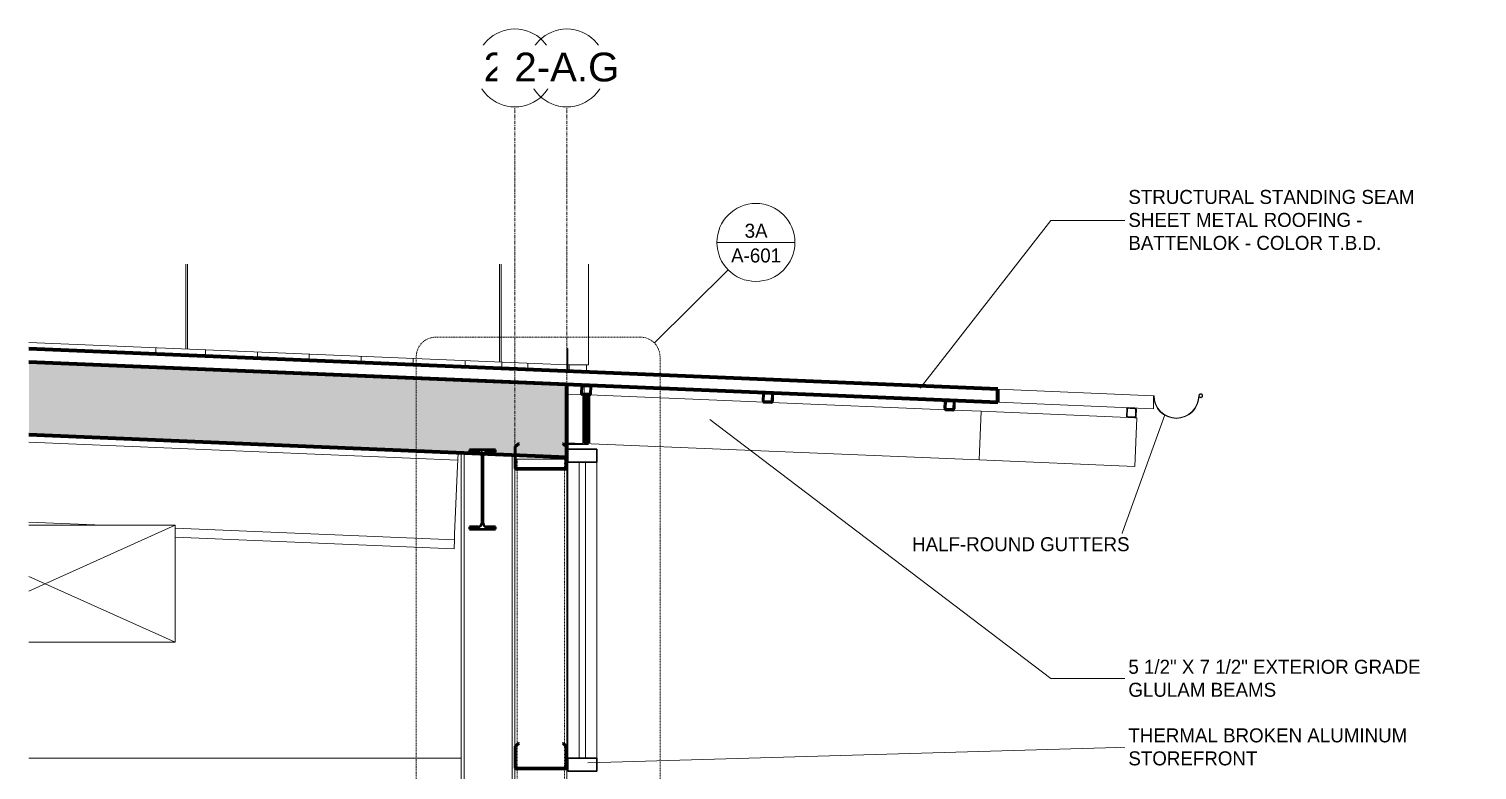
# Model space of a CAD drawing. Header units: inches. Extents: x 22688 to 23638, y -97 to 513.
# Drawn here: x 22712.5 to 22935.4, y 96.2 to 210.2 of the extents above; entities that cross this region are included whole.
import ezdxf

# ---------------------------------------------------------------- set-up
doc = ezdxf.new("R2010")
doc.units = ezdxf.units.IN
doc.header["$MEASUREMENT"] = 0
for name, pattern in [('Dash Dot 3_16_', [0.3125, 0.1875, -0.0625, 0, -0.0625]), ('Grid Line 1_2_', [0.875, 0.5, -0.125, 0.125, -0.125]), ('Hidden 1_8_', [0.1875, 0.125, -0.0625])]:
    doc.linetypes.add(name, pattern=pattern)
for name, color, linetype, lineweight in [('A-ANNO-IDEN', 131, 'Continuous', 9), ('A-ANNO-SYMB', 150, 'Continuous', 9), ('A-CLNG', 13, 'Continuous', 18), ('A-CLNG-PATT', 13, 'Continuous', 70), ('A-GLAZ-CURT', 52, 'Continuous', 9), ('A-GLAZ-CWMG', 51, 'Continuous', 9), ('A-ROOF', 132, 'Continuous', 18), ('A-ROOF-OTLN', 132, 'Continuous', 9), ('A-WALL', 113, 'Continuous', 18), ('A-WALL-PATT', 111, 'Continuous', 18), ('I-WALL', 2, 'Continuous', 18), ('M-HVAC-DUCT', 70, 'Continuous', 9), ('M-HVAC-DUCT-ANNO', 70, 'Continuous', 9), ('S-BEAM', 12, 'Continuous', 9), ('S-COLS', 52, 'Continuous', 9), ('S-GRID', 1, 'Continuous', 9), ('S-GRID-IDEN', 1, 'Continuous', 9)]:
    doc.layers.add(name, color=color, linetype=linetype, lineweight=lineweight)
doc.styles.add('Arial_1', font='arial.ttf', dxfattribs={"height": 4.425898})
doc.styles.add('Century Gothic', font='GOTHIC.TTF', dxfattribs={"height": 2.155668})
pattern_1 = [(45, (22007.282, 102), (-2.375879, 2.375879), []), (45, (22007.282, 105.6), (-2.375879, 2.375879), [])]
pattern_2 = [(0, (22785.02, 0.75), (-193, 193), [48, -145]), (90, (22785.02, 0.75), (-193, 1e-14), [96.25, -96.75]), (180, (22833.02, 97), (-193, 193), [48, -145]), (90, (22833.02, 0.75), (-193, 1e-14), [96.25, -96.75]), (180, (22833.02, 97.25), (-193, 193), [48, -145]), (90, (22833.02, 97.25), (-193, 1e-14), [96.25, -96.75]), (0, (22785.02, 193.5), (-193, 193), [48, -145]), (90, (22785.02, 97.25), (-193, 1e-14), [96.25, -96.75]), (0, (22833.27, 48.75), (-193, 193), [48, -145]), (90, (22833.27, 0.5), (-193, 1e-14), [48.25, -144.75]), (90, (22881.27, 0.5), (-193, 1e-14), [48.25, -144.75]), (0, (22833.27, 145.25), (-193, 193), [48, -145]), (90, (22833.27, 49), (-193, 1e-14), [96.25, -96.75]), (180, (22881.27, 49), (-193, 193), [48, -145]), (90, (22881.27, 49), (-193, 1e-14), [96.25, -96.75]), (90, (22833.27, 145.5), (-193, 1e-14), [48, -145]), (180, (22881.27, 145.5), (-193, 193), [48, -145]), (90, (22881.27, 145.5), (-193, 1e-14), [48, -145]), (0, (22881.52, 0.75), (-193, 193), [48, -145]), (90, (22881.52, 0.75), (-193, 1e-14), [96.25, -96.75]), (180, (22929.52, 97), (-193, 193), [48, -145]), (90, (22929.52, 0.75), (-193, 1e-14), [96.25, -96.75]), (180, (22929.52, 97.25), (-193, 193), [48, -145]), (90, (22929.52, 97.25), (-193, 1e-14), [96.25, -96.75]), (180, (22929.52, 193.5), (-193, 193), [48, -145]), (90, (22881.52, 97.25), (-193, 1e-14), [96.25, -96.75]), (0, (22929.77, 48.75), (-193, 193), [48, -145]), (90, (22929.77, 0.5), (-193, 1e-14), [48.25, -144.75]), (90, (22977.77, 0.5), (-193, 1e-14), [48.25, -144.75]), (0, (22929.77, 145.25), (-193, 193), [48, -145]), (90, (22929.77, 49), (-193, 1e-14), [96.25, -96.75]), (180, (22977.77, 49), (-193, 193), [48, -145]), (90, (22977.77, 49), (-193, 1e-14), [96.25, -96.75]), (90, (22929.77, 145.5), (-193, 1e-14), [48, -145]), (180, (22977.77, 145.5), (-193, 193), [48, -145]), (90, (22977.77, 145.5), (-193, 1e-14), [48, -145])]

# ---------------------------------------------------------------- blocks, each defined once
blk = doc.blocks.new('W-Wide Flange-Column - B2_E-1389165-Wall Section - One Story - Storefront')
at = {"layer": 'S-COLS'}
for p, q in [((22779.05, 144.99), (22779.05, 0)), ((22779.49, 144.97), (22779.49, 0)), ((22786.87, 144.66), (22786.87, 0))]:
    blk.add_line(p, q, dxfattribs=at)
blk = doc.blocks.new('W-Wide Flange - 1_-3_ deep-1401279-Wall Section - One Story - Storefront')
at = {"layer": 'S-BEAM'}
for p, q in [((22778.5, 143.84), (22712.5, 146.59)), ((22778.55, 145.01), (22778.5, 143.84)), ((22778.46, 142.95), (22778.02, 132.46)), ((22778.5, 143.84), (22778.46, 142.95)), ((22712.5, 134.3), (22723.93, 133.82)), ((22735.02, 133.36), (22777.99, 131.57)), ((22777.93, 130.21), (22735.02, 132)), ((22777.99, 131.57), (22777.93, 130.21)), ((22778.02, 132.46), (22777.99, 131.57))]:
    blk.add_line(p, q, dxfattribs=at)
blk = doc.blocks.new('Girt_C - 8_D-1472944-Wall Section - One Story - Storefront')
at = {"layer": 'S-BEAM'}
h = blk.add_hatch(dxfattribs=at)
h.set_pattern_fill('FP_2', color=256, style=0, pattern_type=2)
h.set_pattern_definition(pattern_1)
h.paths.add_polyline_path([(22795.12, 96.32), (22795.25, 96.38), (22795.3, 96.51), (22795.3, 99.82), (22794.73, 100.3), (22794.66, 100.22), (22795.19, 99.77), (22795.19, 96.5), (22795.17, 96.45), (22795.12, 96.43), (22787.49, 96.43), (22787.44, 96.45), (22787.41, 96.5), (22787.41, 99.77), (22787.95, 100.22), (22787.88, 100.3), (22787.3, 99.82), (22787.3, 96.51), (22787.36, 96.38), (22787.49, 96.32), (22792.26, 96.32)], flags=0)
at = {"layer": 'S-BEAM', "lineweight": 50}
for p, q in [((22787.88, 100.3), (22787.3, 99.82)), ((22787.95, 100.22), (22787.88, 100.3)), ((22787.3, 99.82), (22787.3, 96.51)), ((22787.41, 99.77), (22787.95, 100.22)), ((22787.41, 96.5), (22787.41, 99.77)), ((22794.73, 100.3), (22794.66, 100.22)), ((22794.66, 100.22), (22795.19, 99.77)), ((22795.3, 99.82), (22794.73, 100.3)), ((22795.19, 99.77), (22795.19, 96.5)), ((22795.3, 96.51), (22795.3, 99.82)), ((22795.12, 96.43), (22787.49, 96.43)), ((22787.49, 96.32), (22795.12, 96.32))]:
    blk.add_line(p, q, dxfattribs=at)
for centre, radius, start, end in [((22787.49, 96.51), 0.187, 180, 270), ((22787.49, 96.51), 0.0782, 183.0424, 270), ((22795.12, 96.51), 0.188, 270, 0), ((22795.12, 96.51), 0.0782, 270, 357.8773)]:
    blk.add_arc(centre, radius, start, end, dxfattribs=at)
blk = doc.blocks.new('W-Wide Flange - W12X19-1472862-Wall Section - One Story - Storefront')
at = {"layer": 'S-BEAM'}
h = blk.add_hatch(dxfattribs=at)
h.set_pattern_fill('FP_2', color=256, style=0, pattern_type=2)
h.set_pattern_definition(pattern_1)
h.paths.add_polyline_path([(22780.3, 133.23), (22784.31, 133.23), (22784.31, 133.58), (22782.95, 133.58), (22782.74, 133.62), (22782.57, 133.73), (22782.46, 133.9), (22782.42, 134.1), (22782.42, 144.55), (22782.46, 144.75), (22782.57, 144.92), (22782.74, 145.04), (22782.95, 145.08), (22784.31, 145.08), (22784.31, 145.43), (22780.3, 145.43), (22780.3, 145.08), (22781.66, 145.08), (22781.86, 145.04), (22782.03, 144.92), (22782.15, 144.75), (22782.19, 144.55), (22782.19, 134.1), (22782.15, 133.9), (22782.03, 133.73), (22781.86, 133.62), (22781.66, 133.58), (22780.3, 133.58)], flags=0)
at = {"layer": 'S-BEAM', "lineweight": 50}
for p, q in [((22784.31, 145.43), (22780.3, 145.43)), ((22780.3, 145.43), (22780.3, 145.08)), ((22780.3, 145.08), (22781.66, 145.08)), ((22782.95, 145.08), (22784.31, 145.08)), ((22784.31, 145.08), (22784.31, 145.43)), ((22782.19, 144.55), (22782.19, 134.1)), ((22782.42, 134.1), (22782.42, 144.55)), ((22781.66, 133.58), (22780.3, 133.58)), ((22780.3, 133.58), (22780.3, 133.23)), ((22780.3, 133.23), (22784.31, 133.23)), ((22784.31, 133.58), (22782.95, 133.58)), ((22784.31, 133.23), (22784.31, 133.58))]:
    blk.add_line(p, q, dxfattribs=at)
for centre, start, end in [((22781.66, 144.55), 0, 90), ((22782.95, 144.55), 90, 180), ((22781.66, 134.1), 270, 0), ((22782.95, 134.1), 180, 270)]:
    blk.add_arc(centre, 0.525, start, end, dxfattribs=at)
blk = doc.blocks.new('HSS-Hollow Structural Section-Column - HSS8X8X3_8-1159169-Wall Section - One Story - Storefront')
at = {"layer": 'S-COLS', "linetype": 'Hidden 1_8_'}
for p, q in [((22787.65, 144), (22787.65, 142.55)), ((22794.95, 142.55), (22794.95, 144)), ((22787.65, 142.44), (22787.65, 100.11)), ((22794.95, 100.11), (22794.95, 142.44)), ((22787.65, 99.97), (22787.65, 96.43)), ((22794.95, 96.43), (22794.95, 99.97)), ((22787.65, 96.32), (22787.65, 0)), ((22794.95, 0), (22794.95, 96.32))]:
    blk.add_line(p, q, dxfattribs=at)
blk = doc.blocks.new('Dimension Lumber - 5_5 x 7_5 Glulam-1403166-Wall Section - One Story - Storefront')
at = {"layer": 'S-BEAM'}
for p, q in [((22795.3, 154.01), (22797.72, 153.91)), ((22798.76, 153.86), (22825.7, 152.74)), ((22826.73, 152.7), (22853.67, 151.57)), ((22854.71, 151.53), (22859.05, 151.35)), ((22859.05, 151.35), (22858.74, 143.86)), ((22858.74, 143.86), (22795.3, 146.5))]:
    blk.add_line(p, q, dxfattribs=at)
blk = doc.blocks.new('Dimension Lumber - 5_5 x 7_5 Glulam-1403171-Wall Section - One Story - Storefront')
at = {"layer": 'S-BEAM'}
for p, q in [((22859.05, 151.35), (22881.65, 150.41)), ((22882.69, 150.37), (22883.04, 150.35)), ((22883.04, 150.35), (22882.73, 142.86)), ((22882.73, 142.86), (22858.74, 143.86))]:
    blk.add_line(p, q, dxfattribs=at)
blk = doc.blocks.new('System Panel - INSULATED LOW-E GLAZING _SEE ELEVATIONS FOR U-FACTOR_ SHGC_ _ LT_-1142338-Wall Section - One Story - Storefront')
at = {"layer": 'A-GLAZ-CURT', "lineweight": 18}
for p, q in [((22797.18, 143.5), (22797.18, 98)), ((22798.18, 143.5), (22797.18, 143.5)), ((22798.18, 98), (22798.18, 143.5)), ((22797.18, 98), (22798.18, 98))]:
    blk.add_line(p, q, dxfattribs=at)
at = {"layer": 'A-GLAZ-CURT'}
for p, q in [((22797.18, 143.5), (22797.18, 98)), ((22798.18, 143.5), (22797.18, 143.5)), ((22798.18, 98), (22798.18, 143.5)), ((22797.18, 98), (22798.18, 98))]:
    blk.add_line(p, q, dxfattribs=at)
blk = doc.blocks.new('Rectangular Mullion - Exterior 2_ x 4_5_-769207-Wall Section - One Story - Storefront')
at = {"layer": 'A-GLAZ-CWMG', "lineweight": 30}
for p, q in [((22795.43, 145.5), (22795.43, 143.5)), ((22799.93, 145.5), (22795.43, 145.5)), ((22799.93, 143.5), (22799.93, 145.5)), ((22795.43, 143.5), (22799.93, 143.5))]:
    blk.add_line(p, q, dxfattribs=at)
blk = doc.blocks.new('Rectangular Mullion - Exterior 2_ x 4_5_-1135298-Wall Section - One Story - Storefront')
at = {"layer": 'A-GLAZ-CWMG', "lineweight": 30}
for p, q in [((22795.43, 98), (22795.43, 96)), ((22799.93, 98), (22795.43, 98)), ((22795.43, 96), (22799.93, 96)), ((22799.93, 96), (22799.93, 98))]:
    blk.add_line(p, q, dxfattribs=at)
blk = doc.blocks.new('Rectangular Mullion - Exterior 2_ x 4_5_-1142356-Wall Section - One Story - Storefront')
at = {"layer": 'A-GLAZ-CWMG'}
for p, q in [((22795.43, 143.5), (22797.18, 143.5)), ((22795.43, 98), (22795.43, 143.5)), ((22797.18, 143.5), (22798.18, 143.5)), ((22798.18, 143.5), (22799.93, 143.5)), ((22799.93, 143.5), (22799.93, 98)), ((22797.18, 98), (22795.43, 98)), ((22798.18, 98), (22797.18, 98)), ((22799.93, 98), (22798.18, 98))]:
    blk.add_line(p, q, dxfattribs=at)
blk = doc.blocks.new('Girt_C - 8_D-1472945-Wall Section - One Story - Storefront')
at = {"layer": 'S-BEAM'}
h = blk.add_hatch(dxfattribs=at)
h.set_pattern_fill('FP_2', color=256, style=0, pattern_type=2)
h.set_pattern_definition(pattern_1)
h.paths.add_polyline_path([(22795.12, 142.44), (22795.25, 142.49), (22795.3, 142.63), (22795.3, 145.94), (22794.73, 146.42), (22794.66, 146.34), (22795.19, 145.89), (22795.19, 142.62), (22795.17, 142.57), (22795.12, 142.55), (22787.49, 142.55), (22787.44, 142.57), (22787.41, 142.62), (22787.41, 145.89), (22787.95, 146.34), (22787.88, 146.42), (22787.3, 145.94), (22787.3, 142.63), (22787.36, 142.49), (22787.49, 142.44), (22792.26, 142.44)], flags=0)
at = {"layer": 'S-BEAM', "lineweight": 50}
for p, q in [((22787.88, 146.42), (22787.3, 145.94)), ((22787.3, 145.94), (22787.3, 142.63)), ((22787.41, 145.89), (22787.95, 146.34)), ((22787.41, 142.62), (22787.41, 145.89)), ((22787.95, 146.34), (22787.88, 146.42)), ((22794.73, 146.42), (22794.66, 146.34)), ((22794.66, 146.34), (22795.19, 145.89)), ((22795.3, 145.94), (22794.73, 146.42)), ((22795.19, 145.89), (22795.19, 142.62)), ((22795.3, 142.63), (22795.3, 145.94)), ((22795.12, 142.55), (22787.49, 142.55)), ((22787.49, 142.44), (22795.12, 142.44))]:
    blk.add_line(p, q, dxfattribs=at)
for centre, radius, start, end in [((22787.49, 142.63), 0.187, 180, 270), ((22787.49, 142.63), 0.0782, 183.0424, 270), ((22795.12, 142.63), 0.188, 270, 0), ((22795.12, 142.63), 0.0782, 270, 357.8773)]:
    blk.add_arc(centre, radius, start, end, dxfattribs=at)
blk = doc.blocks.new('HSS-Hollow Structural Section - HSS1-1_2X1-1_2X1_8 - Obsolete-1395972-Wall Section - One Story - Storefront')
at = {"layer": 'S-BEAM', "lineweight": 50}
for p, q in [((22853.5, 152.85), (22853.45, 151.82)), ((22853.57, 151.81), (22853.61, 152.85)), ((22853.67, 151.57), (22854.71, 151.53)), ((22854.71, 151.65), (22853.68, 151.69)), ((22853.73, 152.96), (22854.77, 152.91)), ((22854.77, 153.03), (22853.74, 153.07)), ((22854.88, 152.79), (22854.83, 151.76)), ((22854.95, 151.75), (22854.99, 152.79))]:
    blk.add_line(p, q, dxfattribs=at)
for centre, radius, start, end in [((22853.68, 151.81), 0.232, 177.6141, 267.6141), ((22853.73, 152.84), 0.232, 87.6141, 177.6141), ((22853.68, 151.81), 0.116, 177.6141, 267.6141), ((22853.73, 152.84), 0.116, 87.6141, 177.6141), ((22854.72, 151.76), 0.116, 267.6141, 357.6141), ((22854.72, 151.76), 0.232, 267.6141, 357.6141), ((22854.76, 152.8), 0.232, 357.6141, 87.6141), ((22854.76, 152.8), 0.116, 357.6141, 87.6141)]:
    blk.add_arc(centre, radius, start, end, dxfattribs=at)
blk = doc.blocks.new('HSS-Hollow Structural Section - HSS1-1_2X1-1_2X1_8 - Obsolete-V1-Wall Section - One Story - Storefront')
at = {"layer": 'S-BEAM'}
h = blk.add_hatch(dxfattribs=at)
h.set_pattern_fill('FP_2', color=256, style=0, pattern_type=2)
h.set_pattern_definition(pattern_1)
h.paths.add_polyline_path([(22826.73, 152.7), (22826.9, 152.76), (22826.98, 152.92), (22827.02, 153.95), (22826.96, 154.12), (22826.8, 154.2), (22825.76, 154.24), (22825.59, 154.18), (22825.52, 154.02), (22825.48, 152.98), (22825.54, 152.81), (22825.7, 152.74)], flags=0)
h.paths.add_polyline_path([(22826.74, 152.81), (22825.7, 152.86), (22825.62, 152.89), (22825.59, 152.98), (22825.64, 154.01), (22825.67, 154.09), (22825.76, 154.12), (22826.79, 154.08), (22826.87, 154.04), (22826.9, 153.96), (22826.86, 152.92), (22826.82, 152.84)], flags=0)
at = {"layer": 'S-BEAM', "lineweight": 50}
for p, q in [((22825.52, 154.02), (22825.48, 152.98)), ((22825.59, 152.98), (22825.64, 154.01)), ((22826.8, 154.2), (22825.76, 154.24)), ((22825.76, 154.12), (22826.79, 154.08)), ((22826.9, 153.96), (22826.86, 152.92)), ((22826.98, 152.92), (22827.02, 153.95)), ((22826.74, 152.81), (22825.7, 152.86)), ((22825.7, 152.74), (22826.73, 152.7))]:
    blk.add_line(p, q, dxfattribs=at)
for centre, radius, start, end in [((22825.75, 154.01), 0.232, 87.6141, 177.6141), ((22825.75, 154.01), 0.116, 87.6141, 177.6141), ((22826.79, 153.96), 0.116, 357.6141, 87.6141), ((22826.79, 153.96), 0.232, 357.6141, 87.6141), ((22825.71, 152.97), 0.232, 177.6141, 267.6141), ((22825.71, 152.97), 0.116, 177.6141, 267.6141), ((22826.74, 152.93), 0.232, 267.6141, 357.6141), ((22826.74, 152.93), 0.116, 267.6141, 357.6141)]:
    blk.add_arc(centre, radius, start, end, dxfattribs=at)
blk = doc.blocks.new('HSS-Hollow Structural Section - HSS1-1_2X1-1_2X1_8 - Obsolete-V2-Wall Section - One Story - Storefront')
at = {"layer": 'S-BEAM'}
h = blk.add_hatch(dxfattribs=at)
h.set_pattern_fill('FP_2', color=256, style=0, pattern_type=2)
h.set_pattern_definition(pattern_1)
h.paths.add_polyline_path([(22798.76, 153.86), (22798.92, 153.92), (22799, 154.08), (22799.04, 155.12), (22798.98, 155.29), (22798.82, 155.36), (22797.79, 155.4), (22797.62, 155.34), (22797.54, 155.18), (22797.5, 154.15), (22797.56, 153.98), (22797.72, 153.91)], flags=0)
h.paths.add_polyline_path([(22798.76, 153.98), (22797.73, 154.02), (22797.65, 154.06), (22797.62, 154.14), (22797.66, 155.18), (22797.7, 155.26), (22797.78, 155.29), (22798.82, 155.25), (22798.9, 155.21), (22798.93, 155.12), (22798.88, 154.09), (22798.85, 154.01)], flags=0)
at = {"layer": 'S-BEAM', "lineweight": 50}
for p, q in [((22797.54, 155.18), (22797.5, 154.15)), ((22797.62, 154.14), (22797.66, 155.18)), ((22797.72, 153.91), (22798.76, 153.86)), ((22798.76, 153.98), (22797.73, 154.02)), ((22797.78, 155.29), (22798.82, 155.25)), ((22798.82, 155.36), (22797.79, 155.4)), ((22798.93, 155.12), (22798.88, 154.09)), ((22799, 154.08), (22799.04, 155.12))]:
    blk.add_line(p, q, dxfattribs=at)
for centre, radius, start, end in [((22797.73, 154.14), 0.232, 177.6141, 267.6141), ((22797.78, 155.17), 0.232, 87.6141, 177.6141), ((22797.73, 154.14), 0.116, 177.6141, 267.6141), ((22797.78, 155.17), 0.116, 87.6141, 177.6141), ((22798.77, 154.09), 0.116, 267.6141, 357.6141), ((22798.77, 154.09), 0.232, 267.6141, 357.6141), ((22798.81, 155.13), 0.232, 357.6141, 87.6141), ((22798.81, 155.13), 0.116, 357.6141, 87.6141)]:
    blk.add_arc(centre, radius, start, end, dxfattribs=at)
blk = doc.blocks.new('HSS-Hollow Structural Section - HSS1-1_2X1-1_2X1_8 - Obsolete-1395973-Wall Section - One Story - Storefront')
at = {"layer": 'S-BEAM'}
for p, q in [((22881.47, 151.69), (22881.43, 150.65)), ((22881.54, 150.65), (22881.59, 151.68)), ((22882.75, 151.86), (22881.71, 151.91)), ((22881.71, 151.79), (22882.74, 151.75)), ((22882.85, 151.63), (22882.81, 150.59)), ((22882.93, 150.59), (22882.97, 151.62)), ((22882.69, 150.48), (22881.65, 150.52)), ((22881.65, 150.41), (22882.69, 150.37))]:
    blk.add_line(p, q, dxfattribs=at)
for centre, radius, start, end in [((22881.7, 151.68), 0.232, 87.6141, 177.6141), ((22881.7, 151.68), 0.116, 87.6141, 177.6141), ((22882.74, 151.63), 0.116, 357.6141, 87.6141), ((22882.74, 151.63), 0.232, 357.6141, 87.6141), ((22881.66, 150.64), 0.232, 177.6141, 267.6141), ((22881.66, 150.64), 0.116, 177.6141, 267.6141), ((22882.69, 150.6), 0.232, 267.6141, 357.6141), ((22882.69, 150.6), 0.116, 267.6141, 357.6141)]:
    blk.add_arc(centre, radius, start, end, dxfattribs=at)
blk = doc.blocks.new('Grid - Grid Head - Circle-14747-Wall Section - One Story - Storefront')
at = {"layer": 'S-GRID-IDEN'}
blk.add_circle((22787.3, 204.17), 6, dxfattribs=at)
blk = doc.blocks.new('Section - Callout Head-19020-Wall Section - One Story - Storefront')
at = {"layer": 'A-ANNO-SYMB'}
blk.add_line((22818.4, 177.33), (22830.4, 177.33), dxfattribs=at)
for start, end in [(0, 180), (180, 360)]:
    blk.add_arc((22824.4, 177.33), 6, start, end, dxfattribs=at)

msp = doc.modelspace()

# ---------------------------------------------------------------- hatches: boundary and pattern name
at = {"layer": 'A-CLNG-PATT', "lineweight": 9}
h = msp.add_hatch(dxfattribs=at)
h.set_pattern_fill('FP_6', color=256, style=0, pattern_type=2)
h.set_pattern_definition([(161.57, (22007.402, 102.12), (-0.9603837, -0.00039918), [0, -6.83, 0.758, 0]), (18.43, (22007.162, 102.12), (-0.9603837, 0.00039918), [0, -6.83, 0.758, 0]), (108.43, (22007.402, 102.12), (0.47951018, -2.4005264), [2.276, -5.312]), (71.57, (22007.162, 102.12), (0.47951018, 2.4005264), [2.276, -5.312])])
h.paths.add_polyline_path([(22795.3, 144.31), (22795.3, 155.45), (22712.5, 158.9), (22712.5, 147.76), (22792.26, 144.44)], flags=0)
at = {"layer": 'A-WALL-PATT', "lineweight": 9}
h = msp.add_hatch(dxfattribs=at)
h.set_pattern_fill('FP_5', color=256, style=0, pattern_type=2)
h.set_pattern_definition(pattern_2)
h.paths.add_polyline_path([(22795.8, 158.49), (22795.8, 173.99), (22712.5, 173.99), (22712.5, 161.96), (22795.3, 158.52), (22795.3, 161), (22795.43, 161), (22795.43, 158.51)], flags=0)
h = msp.add_hatch(dxfattribs=at)
h.set_pattern_fill('FP_5', color=256, style=0, pattern_type=2)
h.set_pattern_definition(pattern_2)
h.paths.add_polyline_path([(22795.8, 158.5), (22798.62, 158.5), (22798.62, 173.99), (22795.8, 173.99), (22795.8, 159.26)], flags=0)
h = msp.add_hatch(dxfattribs=at)
h.set_pattern_fill('FP_3', color=256, style=0, pattern_type=2)
h.set_pattern_definition([(270, (23131.654, 100.524), (8, 5e-16), [])])
h.paths.add_polyline_path([(22798.3, 157.38), (22798.3, 158.5), (22795.43, 158.49), (22795.43, 157.5), (22795.8, 157.49)], flags=0)
h.paths.add_polyline_path([(22795.3, 157.51), (22795.3, 158.51), (22789.3, 158.76), (22789.3, 157.76), (22792.26, 157.64)], flags=0)
h.paths.add_polyline_path([(22785.3, 157.93), (22785.3, 158.93), (22732.05, 161.15), (22732.05, 160.14), (22780.86, 158.11)], flags=0)
h = msp.add_hatch(dxfattribs=at)
h.set_pattern_fill('FP_8', color=256, style=0, pattern_type=2)
h.set_pattern_definition([(90, (22639.43, -191.25), (-193, -193), [48, -145]), (180, (22639.43, -191.25), (-2e-14, -193), [96.25, -96.75]), (270, (22543.18, -143.25), (-193, -193), [48, -145]), (180, (22639.43, -143.25), (-2e-14, -193), [96.25, -96.75]), (270, (22542.93, -143.25), (-193, -193), [48, -145]), (180, (22542.93, -143.25), (-2e-14, -193), [96.25, -96.75]), (90, (22446.68, -191.25), (-193, -193), [48, -145]), (180, (22542.93, -191.25), (-2e-14, -193), [96.25, -96.75]), (90, (22591.43, -143), (-193, -193), [48, -145]), (180, (22639.68, -143), (-2e-14, -193), [48.25, -144.75]), (180, (22639.68, -95), (-2e-14, -193), [48.25, -144.75]), (90, (22494.93, -143), (-193, -193), [48, -145]), (180, (22591.18, -143), (-2e-14, -193), [96.25, -96.75]), (270, (22591.18, -95), (-193, -193), [48, -145]), (180, (22591.18, -95), (-2e-14, -193), [96.25, -96.75]), (180, (22494.68, -143), (-2e-14, -193), [48, -145]), (270, (22494.68, -95), (-193, -193), [48, -145]), (180, (22494.68, -95), (-2e-14, -193), [48, -145]), (90, (22639.43, -94.75), (-193, -193), [48, -145]), (180, (22639.43, -94.75), (-2e-14, -193), [96.25, -96.75]), (270, (22543.18, -46.75), (-193, -193), [48, -145]), (180, (22639.43, -46.75), (-2e-14, -193), [96.25, -96.75]), (270, (22542.93, -46.75), (-193, -193), [48, -145]), (180, (22542.93, -46.75), (-2e-14, -193), [96.25, -96.75]), (270, (22446.68, -46.75), (-193, -193), [48, -145]), (180, (22542.93, -94.75), (-2e-14, -193), [96.25, -96.75]), (90, (22591.43, -46.5), (-193, -193), [48, -145]), (180, (22639.68, -46.5), (-2e-14, -193), [48.25, -144.75]), (180, (22639.68, 1.5), (-2e-14, -193), [48.25, -144.75]), (90, (22494.93, -46.5), (-193, -193), [48, -145]), (180, (22591.18, -46.5), (-2e-14, -193), [96.25, -96.75]), (270, (22591.18, 1.5), (-193, -193), [48, -145]), (180, (22591.18, 1.5), (-2e-14, -193), [96.25, -96.75]), (180, (22494.68, -46.5), (-2e-14, -193), [48, -145]), (270, (22494.68, 1.5), (-193, -193), [48, -145]), (180, (22494.68, 1.5), (-2e-14, -193), [48, -145])])
h.paths.add_polyline_path([(22797.99, 146.23), (22797.99, 146.39), (22795.43, 146.49), (22795.43, 146.23)], flags=0)
h.paths.add_polyline_path([(22797.72, 153.91), (22797.56, 153.98), (22797.5, 154.15), (22797.54, 155.18), (22797.62, 155.34), (22797.78, 155.4), (22795.43, 155.5), (22795.43, 154), (22797.7, 153.91)], flags=0)
h.paths.add_polyline_path([(22797.99, 154.01), (22797.99, 155.28), (22797.78, 155.29), (22797.7, 155.26), (22797.66, 155.18), (22797.62, 154.14), (22797.66, 154.05), (22797.73, 154.02)], flags=0)
h.paths.add_polyline_path([(22795.3, 155.45), (22795.3, 155.51), (22789.3, 155.76), (22789.3, 155.7), (22792.26, 155.57)], flags=0)
h.paths.add_polyline_path([(22785.3, 155.86), (22785.3, 155.92), (22732.05, 158.14), (22732.05, 158.08), (22780.86, 156.05)], flags=0)
h = msp.add_hatch(dxfattribs=at)
h.set_pattern_fill('FP_4', color=256, style=0, pattern_type=2)
h.set_pattern_definition([(90, (22647.83, 243), (-193, -193), [48, -145]), (180, (22647.83, 243), (-2e-14, -193), [96.25, -96.75]), (270, (22551.58, 291), (-193, -193), [48, -145]), (180, (22647.83, 291), (-2e-14, -193), [96.25, -96.75]), (270, (22551.33, 291), (-193, -193), [48, -145]), (180, (22551.33, 291), (-2e-14, -193), [96.25, -96.75]), (90, (22455.08, 243), (-193, -193), [48, -145]), (180, (22551.33, 243), (-2e-14, -193), [96.25, -96.75]), (90, (22599.83, 291.25), (-193, -193), [48, -145]), (180, (22648.08, 291.25), (-2e-14, -193), [48.25, -144.75]), (180, (22648.08, 339.25), (-2e-14, -193), [48.25, -144.75]), (90, (22503.33, 291.25), (-193, -193), [48, -145]), (180, (22599.58, 291.25), (-2e-14, -193), [96.25, -96.75]), (270, (22599.58, 339.25), (-193, -193), [48, -145]), (180, (22599.58, 339.25), (-2e-14, -193), [96.25, -96.75]), (180, (22503.08, 291.25), (-2e-14, -193), [48, -145]), (270, (22503.08, 339.25), (-193, -193), [48, -145]), (180, (22503.08, 339.25), (-2e-14, -193), [48, -145]), (90, (22647.83, 339.5), (-193, -193), [48, -145]), (180, (22647.83, 339.5), (-2e-14, -193), [96.25, -96.75]), (270, (22551.58, 387.5), (-193, -193), [48, -145]), (180, (22647.83, 387.5), (-2e-14, -193), [96.25, -96.75]), (270, (22551.33, 387.5), (-193, -193), [48, -145]), (180, (22551.33, 387.5), (-2e-14, -193), [96.25, -96.75]), (270, (22455.08, 387.5), (-193, -193), [48, -145]), (180, (22551.33, 339.5), (-2e-14, -193), [96.25, -96.75]), (90, (22599.83, 387.75), (-193, -193), [48, -145]), (180, (22648.08, 387.75), (-2e-14, -193), [48.25, -144.75]), (180, (22648.08, 435.75), (-2e-14, -193), [48.25, -144.75]), (90, (22503.33, 387.75), (-193, -193), [48, -145]), (180, (22599.58, 387.75), (-2e-14, -193), [96.25, -96.75]), (270, (22599.58, 435.75), (-193, -193), [48, -145]), (180, (22599.58, 435.75), (-2e-14, -193), [96.25, -96.75]), (180, (22503.08, 387.75), (-2e-14, -193), [48, -145]), (270, (22503.08, 435.75), (-193, -193), [48, -145]), (180, (22503.08, 435.75), (-2e-14, -193), [48, -145])])
h.paths.add_polyline_path([(22795.3, 0), (22795.43, 0), (22795.43, 145.5), (22795.3, 145.5), (22795.3, 2)], flags=0)
h.paths.add_polyline_path([(22787.52, 144), (22795.19, 144), (22795.19, 144.32), (22787.41, 144.64), (22787.41, 144)], flags=0)

# ---------------------------------------------------------------- linework, layer by layer
at = {"layer": 'A-ANNO-IDEN', "color": 153}
for p, q in [((22849.68, 154.91), (22869.78, 180.71)), ((22869.78, 180.71), (22881.73, 180.71)), ((22887.34, 150.8), (22880.18, 130.93)), ((22880.18, 130.93), (22879.67, 130.93)), ((22869.78, 110.25), (22881.73, 110.25)), ((22798.51, 97.25), (22881.73, 99.7))]:
    msp.add_line(p, q, dxfattribs=at)
at = {"layer": 'A-ANNO-SYMB'}
msp.add_line((22808.78, 161.86), (22820.13, 173.11), dxfattribs=at)
at = {"layer": 'A-ANNO-SYMB', "linetype": 'Dash Dot 3_16_'}
for p, q in [((22806.64, 162.75), (22775.12, 162.75)), ((22772.12, 159.75), (22772.12, -6.62)), ((22809.64, -6.62), (22809.64, 159.75))]:
    msp.add_line(p, q, dxfattribs=at)
for centre, start, end in [((22775.12, 159.75), 90, 180), ((22806.64, 159.75), 0, 90)]:
    msp.add_arc(centre, 3, start, end, dxfattribs=at)
at = {"layer": 'A-CLNG', "lineweight": 70}
for p, q in [((22795.3, 155.45), (22712.5, 158.9)), ((22795.3, 144.31), (22795.3, 155.45)), ((22712.5, 147.76), (22795.3, 144.31))]:
    msp.add_line(p, q, dxfattribs=at)
at = {"layer": 'A-ROOF', "lineweight": 70}
for p, q in [((22861.62, 154.75), (22712.5, 160.96)), ((22712.5, 158.96), (22861.62, 152.74)), ((22861.62, 152.74), (22861.62, 154.75))]:
    msp.add_line(p, q, dxfattribs=at)
at = {"layer": 'A-ROOF'}
for p, q in [((22861.62, 154.75), (22885.62, 153.75)), ((22885.62, 151.74), (22861.62, 152.74)), ((22885.62, 153.75), (22885.62, 151.74))]:
    msp.add_line(p, q, dxfattribs=at)
at = {"layer": 'A-ROOF-OTLN'}
for p, q in [((22885.68, 153.75), (22885.62, 153.75)), ((22892.72, 153.55), (22892.67, 153.5))]:
    msp.add_line(p, q, dxfattribs=at)
for centre, radius, start, end in [((22892.86, 153.75), 0.306, 232.159, 180), ((22892.86, 153.75), 0.243, 234.011, 180), ((22889.12, 153.75), 3.5, 180, 360), ((22889.12, 153.75), 3.44, 180, 0)]:
    msp.add_arc(centre, radius, start, end, dxfattribs=at)
at = {"layer": 'A-WALL'}
for p, q in [((22798.62, 173.99), (22798.62, 158.5)), ((22712.5, 161.96), (22795.3, 158.51)), ((22795.43, 158.51), (22795.8, 158.49)), ((22795.8, 158.5), (22798.62, 158.5)), ((22795.8, 158.49), (22795.8, 158.5)), ((22798.3, 157.38), (22798.3, 158.5)), ((22797.99, 154.01), (22797.99, 155.28)), ((22795.3, 145.5), (22795.43, 145.5)), ((22795.43, 146.23), (22797.99, 146.23)), ((22797.99, 146.23), (22797.99, 146.39))]:
    msp.add_line(p, q, dxfattribs=at)
at = {"layer": 'I-WALL'}
for p, q in [((22795.43, 161), (22795.3, 161)), ((22795.3, 161), (22795.3, 157.51)), ((22795.43, 157.5), (22795.43, 161)), ((22795.3, 155.51), (22795.3, 155.45)), ((22795.43, 154), (22795.43, 155.5)), ((22795.43, 145.5), (22795.43, 146.49)), ((22712.5, 98), (22779.05, 98))]:
    msp.add_line(p, q, dxfattribs=at)
at = {"layer": 'I-WALL', "lineweight": 70}
for p, q in [((22797.99, 153.75), (22797.99, 146.5)), ((22798.62, 153.75), (22797.99, 153.75)), ((22798.62, 146.5), (22798.62, 153.75)), ((22797.99, 146.5), (22798.62, 146.5))]:
    msp.add_line(p, q, dxfattribs=at)
at = {"layer": 'M-HVAC-DUCT'}
for p, q in [((22732.05, 161.15), (22732.05, 160.14)), ((22732.05, 158.14), (22732.05, 158.08))]:
    msp.add_line(p, q, dxfattribs=at)
at = {"layer": 'M-HVAC-DUCT-ANNO'}
for p, q in [((22735.02, 133.82), (22712.5, 123.69)), ((22735.02, 133.82), (22712.5, 133.82)), ((22735.02, 115.82), (22735.02, 133.82)), ((22712.5, 125.95), (22735.02, 115.82)), ((22712.5, 115.82), (22735.02, 115.82))]:
    msp.add_line(p, q, dxfattribs=at)
at = {"layer": 'S-COLS'}
for p, q in [((22785.3, 158.93), (22785.3, 157.93)), ((22789.3, 157.76), (22789.3, 158.76)), ((22785.3, 155.92), (22785.3, 155.86)), ((22789.3, 155.7), (22789.3, 155.76)), ((22788, 144), (22787.41, 144)), ((22794.6, 144), (22788, 144)), ((22795.2, 144), (22794.6, 144)), ((22787.3, 142.63), (22787.3, 99.82)), ((22795.3, 99.82), (22795.3, 142.63)), ((22787.3, 96.51), (22787.3, 0)), ((22795.3, 0), (22795.3, 96.51))]:
    msp.add_line(p, q, dxfattribs=at)
at = {"layer": 'S-GRID', "linetype": 'Grid Line 1_2_'}
for p, q in [((22787.3, -61.74), (22787.3, 198.17)), ((22787.3, -61.74), (22787.3, 198.17)), ((22795.3, -61.74), (22795.3, 198.17)), ((22795.3, -61.74), (22795.3, 198.17))]:
    msp.add_line(p, q, dxfattribs=at)

# ---------------------------------------------------------------- block references
at = {"layer": 'A-ANNO-SYMB'}
msp.add_blockref('Section - Callout Head-19020-Wall Section - One Story - Storefront', (0, 0), dxfattribs=at)
at = {"layer": 'A-GLAZ-CURT'}
msp.add_blockref('System Panel - INSULATED LOW-E GLAZING _SEE ELEVATIONS FOR U-FACTOR_ SHGC_ _ LT_-1142338-Wall Section - One Story - Storefront', (0, 0), dxfattribs=at)
at = {"layer": 'A-GLAZ-CWMG'}
for name in ['Rectangular Mullion - Exterior 2_ x 4_5_-769207-Wall Section - One Story - Storefront', 'Rectangular Mullion - Exterior 2_ x 4_5_-1142356-Wall Section - One Story - Storefront', 'Rectangular Mullion - Exterior 2_ x 4_5_-1135298-Wall Section - One Story - Storefront']:
    msp.add_blockref(name, (0, 0), dxfattribs=at)
at = {"layer": 'S-BEAM'}
for name in ['Dimension Lumber - 5_5 x 7_5 Glulam-1403166-Wall Section - One Story - Storefront', 'HSS-Hollow Structural Section - HSS1-1_2X1-1_2X1_8 - Obsolete-1395973-Wall Section - One Story - Storefront', 'Dimension Lumber - 5_5 x 7_5 Glulam-1403171-Wall Section - One Story - Storefront', 'W-Wide Flange - 1_-3_ deep-1401279-Wall Section - One Story - Storefront', 'W-Wide Flange - W12X19-1472862-Wall Section - One Story - Storefront', 'Girt_C - 8_D-1472945-Wall Section - One Story - Storefront', 'Girt_C - 8_D-1472944-Wall Section - One Story - Storefront']:
    msp.add_blockref(name, (0, 0), dxfattribs=at)
at = {"layer": 'S-BEAM', "lineweight": 50}
for name in ['HSS-Hollow Structural Section - HSS1-1_2X1-1_2X1_8 - Obsolete-V2-Wall Section - One Story - Storefront', 'HSS-Hollow Structural Section - HSS1-1_2X1-1_2X1_8 - Obsolete-V1-Wall Section - One Story - Storefront', 'HSS-Hollow Structural Section - HSS1-1_2X1-1_2X1_8 - Obsolete-1395972-Wall Section - One Story - Storefront']:
    msp.add_blockref(name, (0, 0), dxfattribs=at)
at = {"layer": 'S-COLS'}
msp.add_blockref('W-Wide Flange-Column - B2_E-1389165-Wall Section - One Story - Storefront', (0, 0), dxfattribs=at)
at = {"layer": 'S-COLS', "linetype": 'Hidden 1_8_'}
msp.add_blockref('HSS-Hollow Structural Section-Column - HSS8X8X3_8-1159169-Wall Section - One Story - Storefront', (0, 0), dxfattribs=at)
at = {"layer": 'S-GRID-IDEN'}
msp.add_blockref('Grid - Grid Head - Circle-14747-Wall Section - One Story - Storefront', (0, 0), dxfattribs=at)

# ---------------------------------------------------------------- texts
at = {"layer": 'A-ANNO-SYMB', "char_height": 2.156, "attachment_point": 2, "line_spacing_factor": 0.984117, "style": 'Century Gothic'}
for s, insert, width in [('3A', (22824.43, 180.2), 4.617), ('A-601', (22824.43, 176.4), 9.72)]:
    msp.add_mtext(s, dxfattribs=dict(at, insert=insert, width=width))

# ---------------------------------------------------------------- next in the draw order: texts
at = {"layer": 'A-ANNO-IDEN', "char_height": 2.1557, "attachment_point": 1, "line_spacing_factor": 0.984117, "style": 'Century Gothic', "bg_fill": 3, "box_fill_scale": 1.25, "bg_fill_color": 0, "bg_fill_transparency": 0}
for s, insert, width in [('STRUCTURAL STANDING SEAM\\PSHEET METAL ROOFING -\\PBATTENLOK - COLOR T.B.D.', (22881.73, 185.41), 50.031), ('HALF-ROUND GUTTERS', (22848.44, 131.98), 37.476), ('5 1/2" X 7 1/2" EXTERIOR GRADE\\PGLULAM BEAMS', (22881.73, 113.12), 53.136), ('THERMAL BROKEN ALUMINUM\\PSTOREFRONT', (22881.73, 102.57), 50.274)]:
    msp.add_mtext(s, dxfattribs=dict(at, insert=insert, width=width))
at = {"layer": 'S-GRID-IDEN', "insert": (22787.3, 206.53), "char_height": 4.426, "width": 10.638, "attachment_point": 2, "line_spacing_factor": 0.938532, "style": 'Arial_1', "bg_fill": 3, "box_fill_scale": 1.25, "bg_fill_color": 0, "bg_fill_transparency": 0}
msp.add_mtext('3-1', dxfattribs=at)

# ---------------------------------------------------------------- next in the draw order: linework, layer by layer
at = {"layer": 'A-ANNO-IDEN', "color": 153}
msp.add_line((22817.32, 150.07), (22869.78, 110.25), dxfattribs=at)

# ---------------------------------------------------------------- next in the draw order: block references
at = {"layer": 'S-GRID-IDEN'}
msp.add_blockref('Grid - Grid Head - Circle-14747-Wall Section - One Story - Storefront', (8, 0), dxfattribs=at)

# ---------------------------------------------------------------- next in the draw order: texts
at = {"layer": 'S-GRID-IDEN', "insert": (22795.3, 206.53), "char_height": 4.426, "width": 18.414, "attachment_point": 2, "line_spacing_factor": 0.938532, "style": 'Arial_1', "bg_fill": 3, "box_fill_scale": 1.25, "bg_fill_color": 0, "bg_fill_transparency": 0}
msp.add_mtext('3-1.G', dxfattribs=at)

# ---------------------------------------------------------------- next in the draw order: block references
at = {"layer": 'S-GRID-IDEN'}
msp.add_blockref('Grid - Grid Head - Circle-14747-Wall Section - One Story - Storefront', (0, 0), dxfattribs=at)

# ---------------------------------------------------------------- next in the draw order: texts
at = {"layer": 'S-GRID-IDEN', "insert": (22787.3, 206.53), "char_height": 4.426, "width": 11.448, "attachment_point": 2, "line_spacing_factor": 0.938532, "style": 'Arial_1', "bg_fill": 3, "box_fill_scale": 1.25, "bg_fill_color": 0, "bg_fill_transparency": 0}
msp.add_mtext('2-A', dxfattribs=at)

# ---------------------------------------------------------------- next in the draw order: block references
at = {"layer": 'S-GRID-IDEN'}
msp.add_blockref('Grid - Grid Head - Circle-14747-Wall Section - One Story - Storefront', (8, 0), dxfattribs=at)

# ---------------------------------------------------------------- next in the draw order: texts
at = {"layer": 'S-GRID-IDEN', "insert": (22795.3, 206.53), "char_height": 4.426, "width": 19.224, "attachment_point": 2, "line_spacing_factor": 0.938532, "style": 'Arial_1', "bg_fill": 3, "box_fill_scale": 1.25, "bg_fill_color": 0, "bg_fill_transparency": 0}
msp.add_mtext('2-A.G', dxfattribs=at)

doc.saveas('drawing.dxf')
